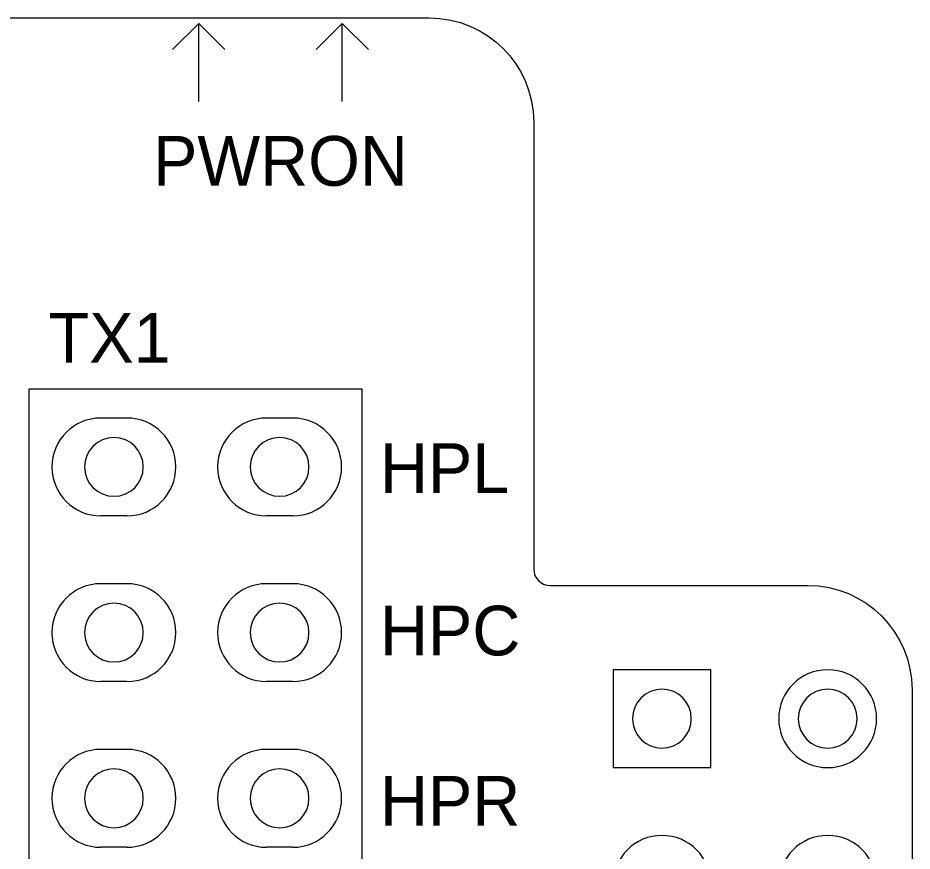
# Model space of a CAD drawing. Header units: inches. Extents: x 30.7 to 71.3, y 18.2 to 83.4.
# Drawn here: x 57.58 to 71.29, y 70.66 to 83.44 of the extents above; entities that cross this region are included whole.
import ezdxf

# ---------------------------------------------------------------- set-up
doc = ezdxf.new("R2010")
doc.units = ezdxf.units.IN
doc.header["$MEASUREMENT"] = 0
for name, color, linetype in [('board outline', 7, 'Continuous'), ('holes', 7, 'Continuous'), ('Layer 7', 7, 'Continuous')]:
    doc.layers.add(name, color=color, linetype=linetype)

# ---------------------------------------------------------------- blocks, each defined once
blk = doc.blocks.new('block 178')
at = {"layer": 'Layer 7', "color": 231, "lineweight": 9, "true_color": 0xf78bb7}
blk.add_lwpolyline([(60.351, 82.154), (60.351, 83.354)], dxfattribs=at)
blk = doc.blocks.new('block 179')
at = {"layer": 'Layer 7', "color": 231, "lineweight": 9, "true_color": 0xf78bb7}
blk.add_lwpolyline([(59.951, 82.954), (60.351, 83.354)], dxfattribs=at)
blk = doc.blocks.new('block 180')
at = {"layer": 'Layer 7', "color": 231, "lineweight": 9, "true_color": 0xf78bb7}
blk.add_lwpolyline([(60.351, 83.354), (60.751, 82.954)], dxfattribs=at)
blk = doc.blocks.new('block 181')
at = {"layer": 'Layer 7', "color": 231, "lineweight": 9, "true_color": 0xf78bb7}
blk.add_lwpolyline([(62.551, 83.354), (62.951, 82.954)], dxfattribs=at)
blk = doc.blocks.new('block 182')
at = {"layer": 'Layer 7', "color": 231, "lineweight": 9, "true_color": 0xf78bb7}
blk.add_lwpolyline([(62.151, 82.954), (62.551, 83.354)], dxfattribs=at)
blk = doc.blocks.new('block 183')
at = {"layer": 'Layer 7', "color": 231, "lineweight": 9, "true_color": 0xf78bb7}
blk.add_lwpolyline([(62.551, 82.154), (62.551, 83.354)], dxfattribs=at)
blk = doc.blocks.new('block 184')
at = {"layer": 'Layer 7', "color": 231, "true_color": 0xf78bb7, "insert": (63.129, 71.054), "char_height": 0.762, "attachment_point": 7}
blk.add_mtext('\\fTxt|b0|i0|c0|p34;\\W1;HPR', dxfattribs=at)
blk = doc.blocks.new('block 185')
at = {"layer": 'Layer 7', "color": 231, "true_color": 0xf78bb7, "insert": (63.129, 73.654), "char_height": 0.762, "attachment_point": 7}
blk.add_mtext('\\fTxt|b0|i0|c0|p34;\\W1;HPC', dxfattribs=at)
blk = doc.blocks.new('block 186')
at = {"layer": 'Layer 7', "color": 231, "true_color": 0xf78bb7, "insert": (63.129, 76.154), "char_height": 0.762, "attachment_point": 7}
blk.add_mtext('\\fTxt|b0|i0|c0|p34;\\W1;HPL', dxfattribs=at)
blk = doc.blocks.new('block 189')
at = {"layer": 'Layer 7', "color": 231, "true_color": 0xf78bb7, "insert": (58.051, 78.154), "char_height": 0.762, "attachment_point": 7}
blk.add_mtext('\\fTxt|b0|i0|c0|p34;\\W1;TX1', dxfattribs=at)
blk = doc.blocks.new('block 191')
at = {"layer": 'Layer 7', "color": 231, "true_color": 0xf78bb7, "insert": (59.651, 80.854), "char_height": 0.762, "attachment_point": 7}
blk.add_mtext('\\fTxt|b0|i0|c0|p34;\\W1;PWRON', dxfattribs=at)
blk = doc.blocks.new('block 3195')
at = {"layer": 'board outline', "color": 7, "lineweight": 9, "true_color": 0xffffff}
blk.add_open_spline([(30.668, 79.565), (30.668, 79.565), (30.668, 19.762), (30.668, 19.762), (30.668, 18.878), (31.384, 18.162), (32.268, 18.162), (32.268, 18.162), (69.685, 18.162), (69.685, 18.162), (70.569, 18.162), (71.285, 18.878), (71.285, 19.762), (71.285, 19.762), (71.285, 73.138), (71.285, 73.138), (71.285, 74.022), (70.569, 74.738), (69.685, 74.738), (69.685, 74.738), (65.735, 74.738), (65.735, 74.738), (65.597, 74.738), (65.485, 74.85), (65.485, 74.988), (65.485, 74.988), (65.485, 81.838), (65.485, 81.838), (65.485, 82.722), (64.769, 83.438), (63.885, 83.438), (63.885, 83.438), (34.541, 83.438), (34.541, 83.438), (34.541, 83.438), (30.668, 79.565), (30.668, 79.565)], degree=3, knots=[0, 0, 0, 0, 1, 1, 1, 2, 2, 2, 3, 3, 3, 4, 4, 4, 5, 5, 5, 6, 6, 6, 7, 7, 7, 8, 8, 8, 9, 9, 9, 10, 10, 10, 11, 11, 11, 12, 12, 12, 12], dxfattribs=at)
blk = doc.blocks.new('block 3316')
at = {"layer": 'holes', "color": 7, "lineweight": 9, "true_color": 0xffffff}
blk.add_open_spline([(59.251, 75.804), (59.666, 75.804), (60.001, 76.14), (60.001, 76.554), (60.001, 76.968), (59.666, 77.304), (59.251, 77.304)], degree=3, knots=[0, 0, 0, 0, 1, 1, 1, 2, 2, 2, 2], dxfattribs=at)
blk = doc.blocks.new('block 3317')
at = {"layer": 'holes', "color": 7, "lineweight": 9, "true_color": 0xffffff}
blk.add_lwpolyline([(59.251, 75.804), (58.851, 75.804)], dxfattribs=at)
blk = doc.blocks.new('block 3318')
at = {"layer": 'holes', "color": 7, "lineweight": 9, "true_color": 0xffffff}
blk.add_lwpolyline([(59.251, 77.304), (58.851, 77.304)], dxfattribs=at)
blk = doc.blocks.new('block 3319')
at = {"layer": 'holes', "color": 7, "lineweight": 9, "true_color": 0xffffff}
blk.add_open_spline([(58.851, 77.304), (58.437, 77.304), (58.101, 76.968), (58.101, 76.554), (58.101, 76.14), (58.437, 75.804), (58.851, 75.804)], degree=3, knots=[0, 0, 0, 0, 1, 1, 1, 2, 2, 2, 2], dxfattribs=at)
blk = doc.blocks.new('block 3320')
at = {"layer": 'holes', "color": 7, "lineweight": 9, "true_color": 0xffffff}
blk.add_open_spline([(58.601, 76.554), (58.601, 76.803), (58.803, 77.004), (59.051, 77.004), (59.3, 77.004), (59.501, 76.803), (59.501, 76.554), (59.501, 76.306), (59.3, 76.104), (59.051, 76.104), (58.803, 76.104), (58.601, 76.306), (58.601, 76.554), (58.601, 76.554), (58.601, 76.554), (58.601, 76.554)], degree=3, knots=[0, 0, 0, 0, 1, 1, 1, 2, 2, 2, 3, 3, 3, 4, 4, 4, 5, 5, 5, 5], dxfattribs=at)
blk = doc.blocks.new('block 3321')
at = {"layer": 'holes', "color": 7, "lineweight": 9, "true_color": 0xffffff}
blk.add_open_spline([(61.791, 75.804), (62.206, 75.804), (62.541, 76.14), (62.541, 76.554), (62.541, 76.968), (62.206, 77.304), (61.791, 77.304)], degree=3, knots=[0, 0, 0, 0, 1, 1, 1, 2, 2, 2, 2], dxfattribs=at)
blk = doc.blocks.new('block 3322')
at = {"layer": 'holes', "color": 7, "lineweight": 9, "true_color": 0xffffff}
blk.add_lwpolyline([(61.791, 75.804), (61.391, 75.804)], dxfattribs=at)
blk = doc.blocks.new('block 3323')
at = {"layer": 'holes', "color": 7, "lineweight": 9, "true_color": 0xffffff}
blk.add_lwpolyline([(61.791, 77.304), (61.391, 77.304)], dxfattribs=at)
blk = doc.blocks.new('block 3324')
at = {"layer": 'holes', "color": 7, "lineweight": 9, "true_color": 0xffffff}
blk.add_open_spline([(61.391, 77.304), (60.977, 77.304), (60.641, 76.968), (60.641, 76.554), (60.641, 76.14), (60.977, 75.804), (61.391, 75.804)], degree=3, knots=[0, 0, 0, 0, 1, 1, 1, 2, 2, 2, 2], dxfattribs=at)
blk = doc.blocks.new('block 3325')
at = {"layer": 'holes', "color": 7, "lineweight": 9, "true_color": 0xffffff}
blk.add_open_spline([(61.141, 76.554), (61.141, 76.803), (61.343, 77.004), (61.591, 77.004), (61.84, 77.004), (62.041, 76.803), (62.041, 76.554), (62.041, 76.306), (61.84, 76.104), (61.591, 76.104), (61.343, 76.104), (61.141, 76.306), (61.141, 76.554), (61.141, 76.554), (61.141, 76.554), (61.141, 76.554)], degree=3, knots=[0, 0, 0, 0, 1, 1, 1, 2, 2, 2, 3, 3, 3, 4, 4, 4, 5, 5, 5, 5], dxfattribs=at)
blk = doc.blocks.new('block 3326')
at = {"layer": 'holes', "color": 7, "lineweight": 9, "true_color": 0xffffff}
blk.add_open_spline([(59.251, 73.264), (59.666, 73.264), (60.001, 73.6), (60.001, 74.014), (60.001, 74.428), (59.666, 74.764), (59.251, 74.764)], degree=3, knots=[0, 0, 0, 0, 1, 1, 1, 2, 2, 2, 2], dxfattribs=at)
blk = doc.blocks.new('block 3327')
at = {"layer": 'holes', "color": 7, "lineweight": 9, "true_color": 0xffffff}
blk.add_lwpolyline([(59.251, 73.264), (58.851, 73.264)], dxfattribs=at)
blk = doc.blocks.new('block 3328')
at = {"layer": 'holes', "color": 7, "lineweight": 9, "true_color": 0xffffff}
blk.add_lwpolyline([(59.251, 74.764), (58.851, 74.764)], dxfattribs=at)
blk = doc.blocks.new('block 3329')
at = {"layer": 'holes', "color": 7, "lineweight": 9, "true_color": 0xffffff}
blk.add_open_spline([(58.851, 74.764), (58.437, 74.764), (58.101, 74.428), (58.101, 74.014), (58.101, 73.6), (58.437, 73.264), (58.851, 73.264)], degree=3, knots=[0, 0, 0, 0, 1, 1, 1, 2, 2, 2, 2], dxfattribs=at)
blk = doc.blocks.new('block 3330')
at = {"layer": 'holes', "color": 7, "lineweight": 9, "true_color": 0xffffff}
blk.add_open_spline([(58.601, 74.014), (58.601, 74.263), (58.803, 74.464), (59.051, 74.464), (59.3, 74.464), (59.501, 74.263), (59.501, 74.014), (59.501, 73.766), (59.3, 73.564), (59.051, 73.564), (58.803, 73.564), (58.601, 73.766), (58.601, 74.014), (58.601, 74.014), (58.601, 74.014), (58.601, 74.014)], degree=3, knots=[0, 0, 0, 0, 1, 1, 1, 2, 2, 2, 3, 3, 3, 4, 4, 4, 5, 5, 5, 5], dxfattribs=at)
blk = doc.blocks.new('block 3331')
at = {"layer": 'holes', "color": 7, "lineweight": 9, "true_color": 0xffffff}
blk.add_open_spline([(61.791, 73.264), (62.206, 73.264), (62.541, 73.6), (62.541, 74.014), (62.541, 74.428), (62.206, 74.764), (61.791, 74.764)], degree=3, knots=[0, 0, 0, 0, 1, 1, 1, 2, 2, 2, 2], dxfattribs=at)
blk = doc.blocks.new('block 3332')
at = {"layer": 'holes', "color": 7, "lineweight": 9, "true_color": 0xffffff}
blk.add_lwpolyline([(61.791, 73.264), (61.391, 73.264)], dxfattribs=at)
blk = doc.blocks.new('block 3333')
at = {"layer": 'holes', "color": 7, "lineweight": 9, "true_color": 0xffffff}
blk.add_lwpolyline([(61.791, 74.764), (61.391, 74.764)], dxfattribs=at)
blk = doc.blocks.new('block 3334')
at = {"layer": 'holes', "color": 7, "lineweight": 9, "true_color": 0xffffff}
blk.add_open_spline([(61.391, 74.764), (60.977, 74.764), (60.641, 74.428), (60.641, 74.014), (60.641, 73.6), (60.977, 73.264), (61.391, 73.264)], degree=3, knots=[0, 0, 0, 0, 1, 1, 1, 2, 2, 2, 2], dxfattribs=at)
blk = doc.blocks.new('block 3335')
at = {"layer": 'holes', "color": 7, "lineweight": 9, "true_color": 0xffffff}
blk.add_open_spline([(61.141, 74.014), (61.141, 74.263), (61.343, 74.464), (61.591, 74.464), (61.84, 74.464), (62.041, 74.263), (62.041, 74.014), (62.041, 73.766), (61.84, 73.564), (61.591, 73.564), (61.343, 73.564), (61.141, 73.766), (61.141, 74.014), (61.141, 74.014), (61.141, 74.014), (61.141, 74.014)], degree=3, knots=[0, 0, 0, 0, 1, 1, 1, 2, 2, 2, 3, 3, 3, 4, 4, 4, 5, 5, 5, 5], dxfattribs=at)
blk = doc.blocks.new('block 3336')
at = {"layer": 'holes', "color": 7, "lineweight": 9, "true_color": 0xffffff}
blk.add_open_spline([(59.251, 70.724), (59.666, 70.724), (60.001, 71.06), (60.001, 71.474), (60.001, 71.888), (59.666, 72.224), (59.251, 72.224)], degree=3, knots=[0, 0, 0, 0, 1, 1, 1, 2, 2, 2, 2], dxfattribs=at)
blk = doc.blocks.new('block 3337')
at = {"layer": 'holes', "color": 7, "lineweight": 9, "true_color": 0xffffff}
blk.add_lwpolyline([(59.251, 70.724), (58.851, 70.724)], dxfattribs=at)
blk = doc.blocks.new('block 3338')
at = {"layer": 'holes', "color": 7, "lineweight": 9, "true_color": 0xffffff}
blk.add_lwpolyline([(59.251, 72.224), (58.851, 72.224)], dxfattribs=at)
blk = doc.blocks.new('block 3339')
at = {"layer": 'holes', "color": 7, "lineweight": 9, "true_color": 0xffffff}
blk.add_open_spline([(58.851, 72.224), (58.437, 72.224), (58.101, 71.888), (58.101, 71.474), (58.101, 71.06), (58.437, 70.724), (58.851, 70.724)], degree=3, knots=[0, 0, 0, 0, 1, 1, 1, 2, 2, 2, 2], dxfattribs=at)
blk = doc.blocks.new('block 3340')
at = {"layer": 'holes', "color": 7, "lineweight": 9, "true_color": 0xffffff}
blk.add_open_spline([(58.601, 71.474), (58.601, 71.723), (58.803, 71.924), (59.051, 71.924), (59.3, 71.924), (59.501, 71.723), (59.501, 71.474), (59.501, 71.226), (59.3, 71.024), (59.051, 71.024), (58.803, 71.024), (58.601, 71.226), (58.601, 71.474), (58.601, 71.474), (58.601, 71.474), (58.601, 71.474)], degree=3, knots=[0, 0, 0, 0, 1, 1, 1, 2, 2, 2, 3, 3, 3, 4, 4, 4, 5, 5, 5, 5], dxfattribs=at)
blk = doc.blocks.new('block 3341')
at = {"layer": 'holes', "color": 7, "lineweight": 9, "true_color": 0xffffff}
blk.add_open_spline([(61.791, 70.724), (62.206, 70.724), (62.541, 71.06), (62.541, 71.474), (62.541, 71.888), (62.206, 72.224), (61.791, 72.224)], degree=3, knots=[0, 0, 0, 0, 1, 1, 1, 2, 2, 2, 2], dxfattribs=at)
blk = doc.blocks.new('block 3342')
at = {"layer": 'holes', "color": 7, "lineweight": 9, "true_color": 0xffffff}
blk.add_lwpolyline([(61.791, 70.724), (61.391, 70.724)], dxfattribs=at)
blk = doc.blocks.new('block 3343')
at = {"layer": 'holes', "color": 7, "lineweight": 9, "true_color": 0xffffff}
blk.add_lwpolyline([(61.791, 72.224), (61.391, 72.224)], dxfattribs=at)
blk = doc.blocks.new('block 3344')
at = {"layer": 'holes', "color": 7, "lineweight": 9, "true_color": 0xffffff}
blk.add_open_spline([(61.391, 72.224), (60.977, 72.224), (60.641, 71.888), (60.641, 71.474), (60.641, 71.06), (60.977, 70.724), (61.391, 70.724)], degree=3, knots=[0, 0, 0, 0, 1, 1, 1, 2, 2, 2, 2], dxfattribs=at)
blk = doc.blocks.new('block 3345')
at = {"layer": 'holes', "color": 7, "lineweight": 9, "true_color": 0xffffff}
blk.add_open_spline([(61.141, 71.474), (61.141, 71.723), (61.343, 71.924), (61.591, 71.924), (61.84, 71.924), (62.041, 71.723), (62.041, 71.474), (62.041, 71.226), (61.84, 71.024), (61.591, 71.024), (61.343, 71.024), (61.141, 71.226), (61.141, 71.474), (61.141, 71.474), (61.141, 71.474), (61.141, 71.474)], degree=3, knots=[0, 0, 0, 0, 1, 1, 1, 2, 2, 2, 3, 3, 3, 4, 4, 4, 5, 5, 5, 5], dxfattribs=at)
blk = doc.blocks.new('block 3540')
at = {"layer": 'holes', "color": 7, "lineweight": 9, "true_color": 0xffffff}
blk.add_open_spline([(69.241, 70.155), (69.241, 70.569), (69.577, 70.905), (69.991, 70.905), (70.406, 70.905), (70.741, 70.569), (70.741, 70.155), (70.741, 69.741), (70.406, 69.405), (69.991, 69.405), (69.577, 69.405), (69.241, 69.741), (69.241, 70.155), (69.241, 70.155), (69.241, 70.155), (69.241, 70.155)], degree=3, knots=[0, 0, 0, 0, 1, 1, 1, 2, 2, 2, 3, 3, 3, 4, 4, 4, 5, 5, 5, 5], dxfattribs=at)
blk = doc.blocks.new('block 3542')
at = {"layer": 'holes', "color": 7, "lineweight": 9, "true_color": 0xffffff}
blk.add_open_spline([(66.701, 70.155), (66.701, 70.569), (67.037, 70.905), (67.451, 70.905), (67.866, 70.905), (68.201, 70.569), (68.201, 70.155), (68.201, 69.741), (67.866, 69.405), (67.451, 69.405), (67.037, 69.405), (66.701, 69.741), (66.701, 70.155), (66.701, 70.155), (66.701, 70.155), (66.701, 70.155)], degree=3, knots=[0, 0, 0, 0, 1, 1, 1, 2, 2, 2, 3, 3, 3, 4, 4, 4, 5, 5, 5, 5], dxfattribs=at)
blk = doc.blocks.new('block 3543')
at = {"layer": 'holes', "color": 7, "lineweight": 9, "true_color": 0xffffff}
blk.add_lwpolyline([(68.201, 73.445), (66.701, 73.445)], dxfattribs=at)
blk = doc.blocks.new('block 3544')
at = {"layer": 'holes', "color": 7, "lineweight": 9, "true_color": 0xffffff}
blk.add_lwpolyline([(66.701, 73.445), (66.701, 71.945)], dxfattribs=at)
blk = doc.blocks.new('block 3545')
at = {"layer": 'holes', "color": 7, "lineweight": 9, "true_color": 0xffffff}
blk.add_lwpolyline([(66.701, 71.945), (68.201, 71.945)], dxfattribs=at)
blk = doc.blocks.new('block 3546')
at = {"layer": 'holes', "color": 7, "lineweight": 9, "true_color": 0xffffff}
blk.add_lwpolyline([(68.201, 71.945), (68.201, 73.445)], dxfattribs=at)
blk = doc.blocks.new('block 3547')
at = {"layer": 'holes', "color": 7, "lineweight": 9, "true_color": 0xffffff}
blk.add_open_spline([(67.001, 72.695), (67.001, 72.944), (67.203, 73.145), (67.451, 73.145), (67.7, 73.145), (67.901, 72.944), (67.901, 72.695), (67.901, 72.447), (67.7, 72.245), (67.451, 72.245), (67.203, 72.245), (67.001, 72.447), (67.001, 72.695), (67.001, 72.695), (67.001, 72.695), (67.001, 72.695)], degree=3, knots=[0, 0, 0, 0, 1, 1, 1, 2, 2, 2, 3, 3, 3, 4, 4, 4, 5, 5, 5, 5], dxfattribs=at)
blk = doc.blocks.new('block 3548')
at = {"layer": 'holes', "color": 7, "lineweight": 9, "true_color": 0xffffff}
blk.add_open_spline([(69.541, 72.695), (69.541, 72.944), (69.743, 73.145), (69.991, 73.145), (70.24, 73.145), (70.441, 72.944), (70.441, 72.695), (70.441, 72.447), (70.24, 72.245), (69.991, 72.245), (69.743, 72.245), (69.541, 72.447), (69.541, 72.695), (69.541, 72.695), (69.541, 72.695), (69.541, 72.695)], degree=3, knots=[0, 0, 0, 0, 1, 1, 1, 2, 2, 2, 3, 3, 3, 4, 4, 4, 5, 5, 5, 5], dxfattribs=at)
blk = doc.blocks.new('block 3549')
at = {"layer": 'holes', "color": 7, "lineweight": 9, "true_color": 0xffffff}
blk.add_open_spline([(69.241, 72.695), (69.241, 73.109), (69.577, 73.445), (69.991, 73.445), (70.406, 73.445), (70.741, 73.109), (70.741, 72.695), (70.741, 72.281), (70.406, 71.945), (69.991, 71.945), (69.577, 71.945), (69.241, 72.281), (69.241, 72.695), (69.241, 72.695), (69.241, 72.695), (69.241, 72.695)], degree=3, knots=[0, 0, 0, 0, 1, 1, 1, 2, 2, 2, 3, 3, 3, 4, 4, 4, 5, 5, 5, 5], dxfattribs=at)

msp = doc.modelspace()

# ---------------------------------------------------------------- linework, layer by layer
at = {"layer": 'Layer 7', "color": 231, "lineweight": 13, "true_color": 0xf78bb7}
msp.add_lwpolyline([(62.851, 57.454), (57.751, 57.454), (57.751, 77.754), (62.851, 77.754), (62.851, 57.454)], dxfattribs=at)

# ---------------------------------------------------------------- block references
at = {"layer": 'board outline'}
msp.add_blockref('block 3195', (0, 0), dxfattribs=at)
at = {"layer": 'holes'}
for name in ['block 3319', 'block 3318', 'block 3316', 'block 3324', 'block 3323', 'block 3321', 'block 3320', 'block 3325', 'block 3317', 'block 3322', 'block 3329', 'block 3328', 'block 3326', 'block 3334', 'block 3333', 'block 3331', 'block 3330', 'block 3335', 'block 3543', 'block 3544', 'block 3546', 'block 3549', 'block 3327', 'block 3332', 'block 3547', 'block 3548', 'block 3339', 'block 3338', 'block 3336', 'block 3344', 'block 3343', 'block 3341', 'block 3340', 'block 3345', 'block 3545', 'block 3542', 'block 3540', 'block 3337', 'block 3342']:
    msp.add_blockref(name, (0, 0), dxfattribs=at)
at = {"layer": 'Layer 7'}
for name in ['block 179', 'block 178', 'block 180', 'block 182', 'block 181', 'block 183', 'block 191', 'block 189', 'block 186', 'block 185', 'block 184']:
    msp.add_blockref(name, (0, 0), dxfattribs=at)

doc.saveas('drawing.dxf')
